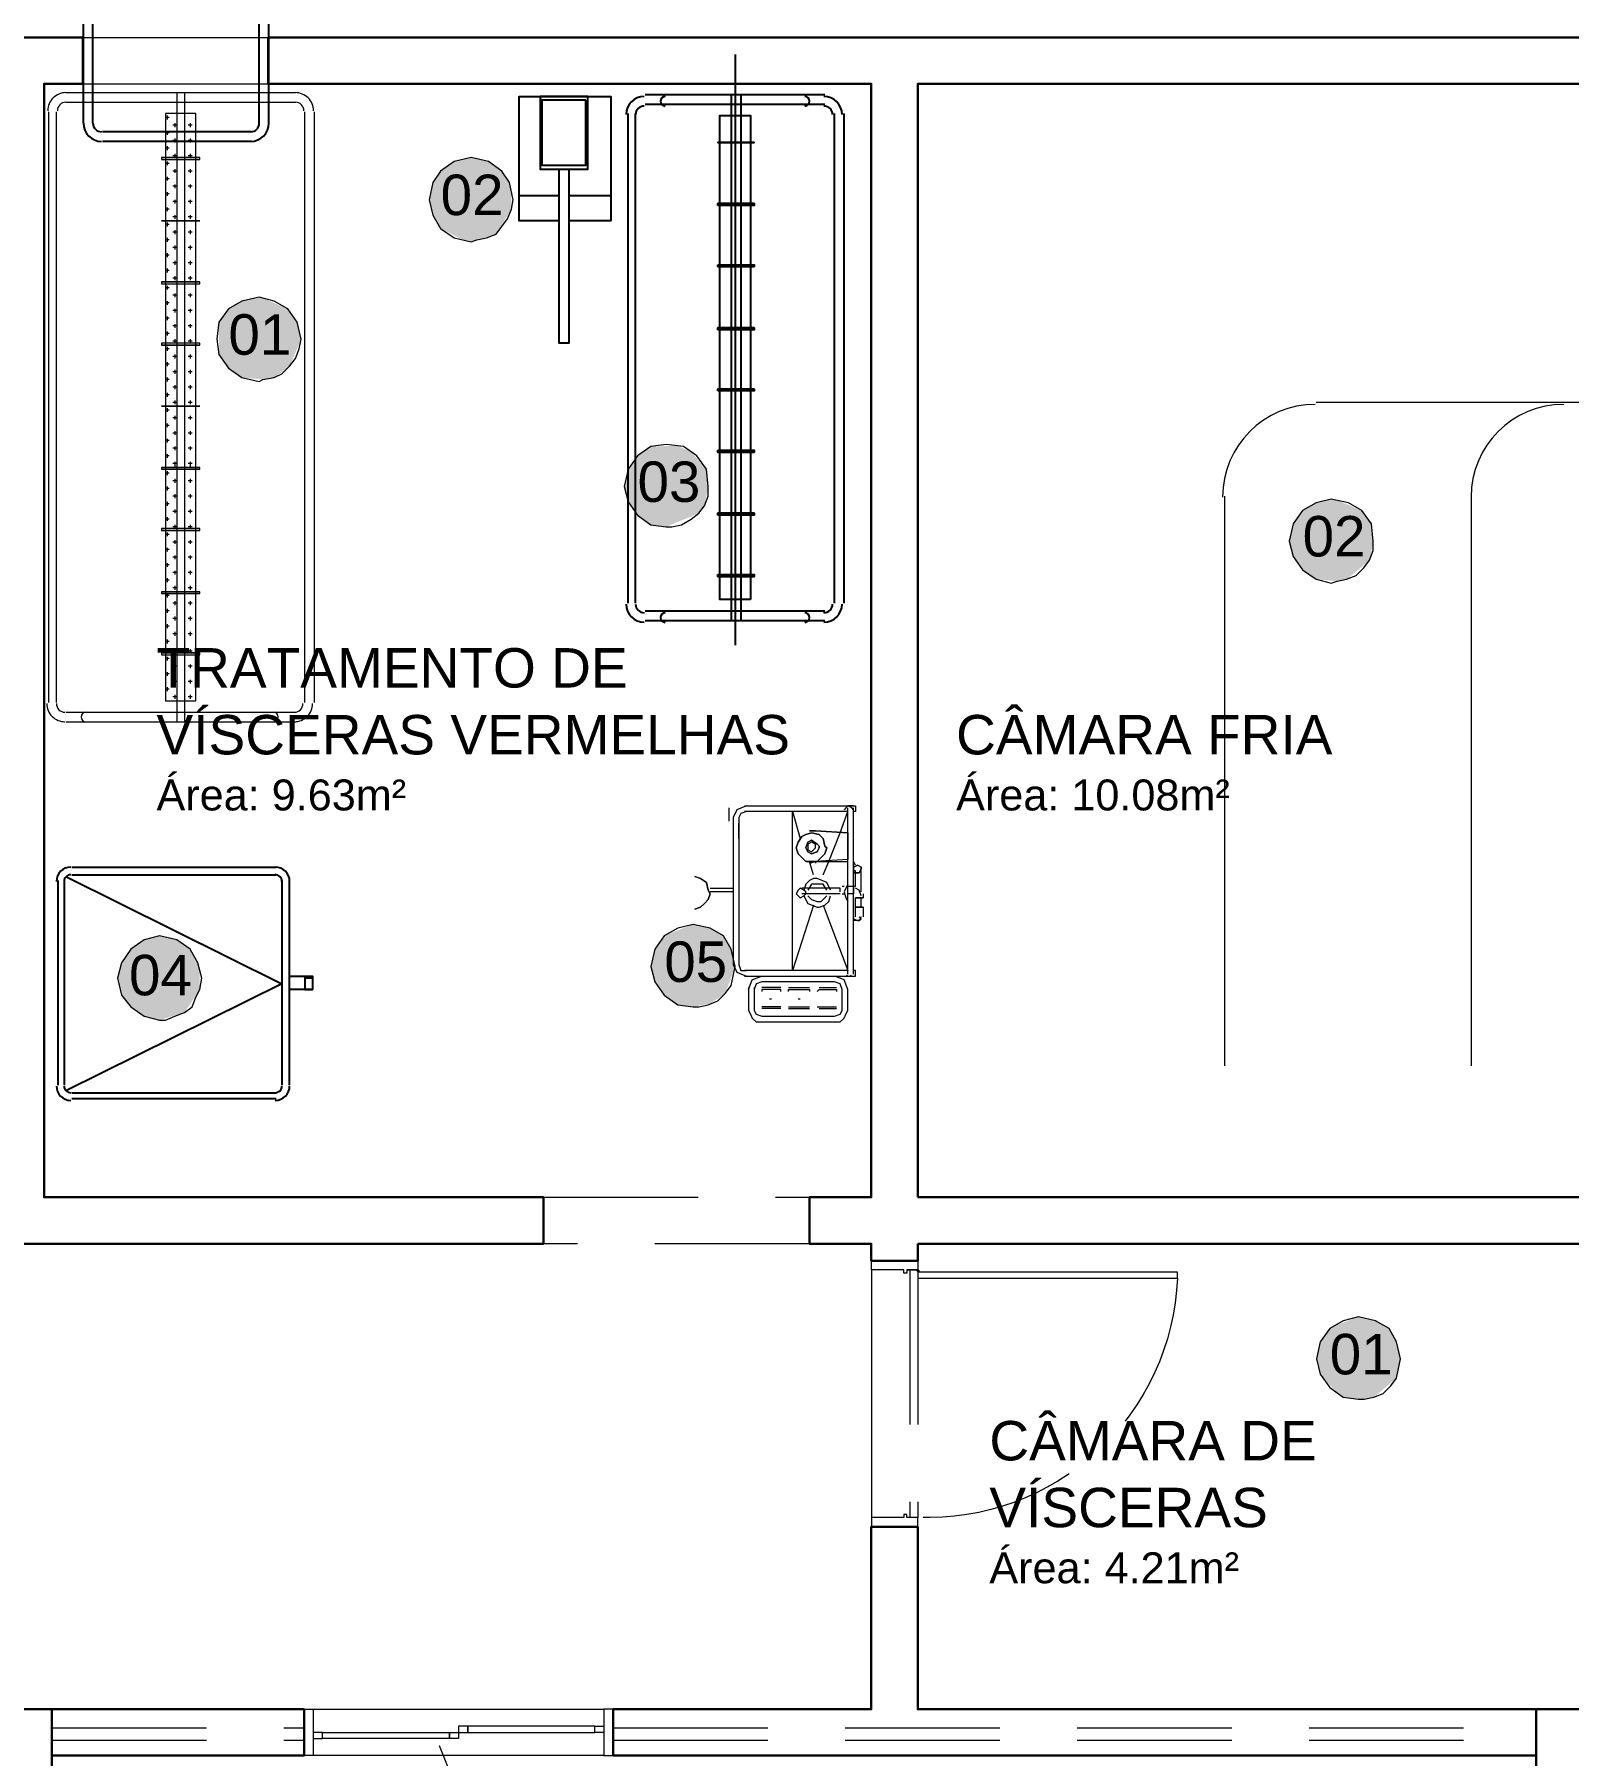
# Model space of a CAD drawing. Header units: metres. Extents: x 149 to 429, y -3 to 162.
# Drawn here: x 381.06 to 386.02, y 99.17 to 104.73 of the extents above; entities that cross this region are included whole.
import ezdxf

# ---------------------------------------------------------------- set-up
doc = ezdxf.new("R2010")
doc.units = ezdxf.units.M
doc.linetypes.add('IMPORT-Dashed _3_', pattern=[0.75, 0.5, -0.25])
doc.layers.add('1053_ARQ_BASE_MATADOURO_dwg', color=7, linetype='Continuous', lineweight=5, true_color=0x767676)
for name, color, linetype, lineweight in [('A-COTAS', 7, 'Continuous', 9), ('A-EQUIPAMENTOS', 7, 'Continuous', 5), ('A-ESQ-PORTAS', 7, 'Continuous', 20), ('A-ESTRUTURA', 7, 'Continuous', 30), ('A-PAREDE', 7, 'Continuous', 30), ('A-PISO', 7, 'Continuous', 5), ('A-PROJEÇÃO', 7, 'IMPORT-Dashed _3_', 15), ('A-TEXTO1', 7, 'Continuous', 5), ('A-VISTA01', 7, 'Continuous', 20), ('A-VISTA03', 7, 'Continuous', 9), ('A_PROJEÇÃO', 7, 'IMPORT-Dashed _3_', 5), ('PDF_EQUIPAMENTOS', 7, 'Continuous', 5), ('PDF_equipamentos inox', 7, 'Continuous', 5), ('PDF_EquipInox', 7, 'Continuous', 5), ('PDF_Text', 7, 'Continuous', 5)]:
    doc.layers.add(name, color=color, linetype=linetype, lineweight=lineweight)
doc.styles.add('Arial_1', font='arial.ttf', dxfattribs={"height": 0.1308})
doc.styles.add('Arial_11', font='arial.ttf', dxfattribs={"height": 0.1})
doc.styles.add('Arial_5', font='arial.ttf', dxfattribs={"height": 0.1275})

# ---------------------------------------------------------------- blocks, each defined once
blk = doc.blocks.new('1053_ARQ_BASE_MATADOURO_dwg_p1-4039618-TÉRREO 1_20 - Dependente 2')
at = {"layer": 'A-ESQ-PORTAS', "color": 253, "true_color": 0xaaaaaa, "flags": 128}
blk.add_lwpolyline([(171.0382, 297.3377), (171.8782, 297.3377), (171.8782, 297.3177), (171.0382, 297.3177)], close=True, dxfattribs=at)
for points in [[(171.8782, 297.3746), (171.8782, 297.3446), (171.9133, 297.3446), (171.8782, 297.3446)], [(171.9133, 297.3446), (171.9133, 297.3346), (171.9233, 297.3346), (171.9233, 297.3446), (172.0282, 297.3446), (172.0282, 297.3746)], [(171.8782, 296.5146), (171.8782, 296.5446), (171.9133, 296.5446), (171.9133, 296.5546), (171.9233, 296.5546), (171.9233, 296.5446), (172.0282, 296.5446), (172.0282, 296.5146)]]:
    blk.add_lwpolyline(points, dxfattribs=at)
at = {"layer": 'A-ESQ-PORTAS', "color": 253, "true_color": 0xaaaaaa}
for start, end in [(0, 180), (180, 0)]:
    blk.add_arc((171.8769, 297.3414), 0.003, start, end, dxfattribs=at)
at = {"layer": 'A-PISO', "color": 253, "true_color": 0xaaaaaa}
blk.add_line((172.0282, 297.3446), (172.0282, 296.5446), dxfattribs=at)
at = {"layer": 'A-PROJEÇÃO', "color": 253, "true_color": 0xaaaaaa}
for p, q in [((171.8782, 297.3446), (171.8782, 296.5446)), ((171.9032, 297.3446), (171.9032, 296.5446))]:
    blk.add_line(p, q, dxfattribs=at)
blk.add_arc((171.8447, 297.351), 0.807, 182.3587, 272.3818, dxfattribs=at)
blk = doc.blocks.new('1053_ARQ_BASE_MATADOURO_dwg_arq geral tgov-4039641-TÉRREO 1_20 - Dependente 2')
at = {"layer": 'A-EQUIPAMENTOS', "color": 253, "true_color": 0xaaaaaa, "flags": 128}
blk.add_lwpolyline([(44.6046, 21.3882), (44.6046, 21.5382)], close=True, dxfattribs=at)
at = {"layer": 'A-ESTRUTURA', "color": 253, "true_color": 0xaaaaaa, "flags": 128}
for points in [[(44.3046, 15.6332), (44.3046, 16.1332), (44.5046, 16.1332), (44.5046, 15.6332)], [(49.3046, 15.6332), (49.3046, 16.1332), (49.5046, 16.1332), (49.5046, 15.6332)]]:
    blk.add_lwpolyline(points, close=True, dxfattribs=at)
at = {"layer": 'A-PAREDE', "color": 253, "true_color": 0xaaaaaa, "flags": 128}
for points in [[(44.3296, 17.7882), (44.3296, 21.3882), (42.3796, 21.3882), (42.3796, 21.5382), (44.6046, 21.5382), (44.6046, 21.3882), (44.4796, 21.3882), (44.4796, 17.7882), (46.0946, 17.7882), (46.0946, 17.6382), (44.1296, 17.6382)], [(45.2046, 21.5382), (45.2046, 21.3882), (45.2046, 21.5382), (50.2546, 21.5382), (50.2546, 20.8882), (50.1046, 20.8882), (50.1046, 21.3882), (47.3046, 21.3882), (47.3046, 17.7882)], [(45.2046, 21.3882), (47.1546, 21.3882), (47.1546, 17.7882), (46.9546, 17.7882), (46.9546, 17.6382), (47.1546, 17.6382), (47.1546, 17.5832), (47.3046, 17.5832), (47.3046, 17.6382)], [(47.3046, 17.7882), (50.1046, 17.7882), (50.1046, 19.8882), (50.2546, 19.8882), (50.2546, 17.6382), (47.3046, 17.6382)], [(49.3046, 16.1332), (47.3046, 16.1332), (47.3046, 16.7232), (47.1546, 16.7232), (47.1546, 16.1331), (46.5671, 16.1331), (46.3201, 16.1331)], [(44.5046, 15.9832), (45.3201, 15.9832), (45.3201, 16.1332), (44.5046, 16.1332)], [(49.3046, 15.9832), (47.3046, 15.9832), (46.5671, 15.9832), (46.3201, 15.9832), (46.3201, 16.1332)]]:
    blk.add_lwpolyline(points, dxfattribs=at)
at = {"layer": 'A-VISTA01', "color": 253, "true_color": 0xaaaaaa}
for p, q in [((45.3501, 16.1332), (46.2901, 16.1332)), ((46.2901, 15.9832), (45.3501, 15.9832))]:
    blk.add_line(p, q, dxfattribs=at)
at = {"layer": 'A-VISTA03', "color": 253, "true_color": 0xaaaaaa}
for p, q in [((44.6046, 21.5382), (45.2046, 21.5382)), ((44.6046, 21.3882), (45.2046, 21.3882))]:
    blk.add_line(p, q, dxfattribs=at)
at = {"layer": 'A-VISTA03', "color": 253, "true_color": 0xaaaaaa, "flags": 128}
for points in [[(45.3201, 16.1332), (45.3501, 16.1332), (45.3501, 15.9832), (45.3201, 15.9832)], [(46.3201, 16.1332), (46.2901, 16.1332), (46.2901, 15.9832), (46.3201, 15.9832)], [(45.3501, 16.0582), (45.3501, 16.0382), (45.3801, 16.0382), (45.3801, 16.0582), (45.7901, 16.0582), (45.7901, 16.0382), (45.3801, 16.0382), (45.3801, 16.0582)], [(45.7901, 16.0582), (45.8201, 16.0582), (45.8201, 16.0382), (45.7901, 16.0382)], [(45.8501, 16.0782), (45.8201, 16.0782), (45.8201, 16.0582), (45.8501, 16.0582)], [(46.2901, 16.0782), (46.2901, 16.0582), (46.2601, 16.0582), (46.2601, 16.0782), (45.8501, 16.0782), (45.8501, 16.0582), (46.2601, 16.0582), (46.2601, 16.0782)]]:
    blk.add_lwpolyline(points, close=True, dxfattribs=at)
at = {"layer": 'A_PROJEÇÃO', "color": 253, "true_color": 0xaaaaaa}
for p, q in [((46.0946, 17.7882), (46.9546, 17.7882)), ((46.9546, 17.6382), (46.0946, 17.6382)), ((44.5046, 16.0732), (45.3201, 16.0732)), ((44.5046, 16.0332), (45.3201, 16.0332)), ((46.3201, 16.0732), (49.3046, 16.0732)), ((46.3201, 16.0332), (49.3046, 16.0332))]:
    blk.add_line(p, q, dxfattribs=at)
at = {"extrusion": (0, 0, -1), "zscale": -1}
blk.add_blockref('1053_ARQ_BASE_MATADOURO_dwg_p1-4039618-TÉRREO 1_20 - Dependente 2', (-219.1829, -279.7914), dxfattribs=at)
at = {"layer": 'A-TEXTO1', "attachment_point": 1, "line_spacing_factor": 0.941778}
for s, insert, char_height, width, style in [('TRATAMENTO DE', (44.8429, 19.5637), 0.1275, 1.816937, 'Arial_5'), ('VÍSCERAS VERMELHAS', (44.8429, 19.3476), 0.1275, 2.445997, 'Arial_5'), ('CÂMARA FRIA', (47.4288, 19.3476), 0.1275, 1.451676, 'Arial_5'), ('Área: 9.63m²', (44.8429, 19.139), 0.1, 0.964717, 'Arial_11'), ('Área: 10.08m²', (47.4288, 19.139), 0.1, 1.057761, 'Arial_11'), ('CÂMARA DE', (47.5363, 17.065), 0.1275, 1.262802, 'Arial_5'), ('VÍSCERAS', (47.5363, 16.849), 0.1275, 1.075489, 'Arial_5'), ('Área: 4.21m²', (47.5363, 16.6404), 0.1, 0.964717, 'Arial_11')]:
    blk.add_mtext(s, dxfattribs=dict(at, insert=insert, char_height=char_height, width=width, style=style))
blk = doc.blocks.new('1053_ARQ_BASE_MATADOURO_dwg_ARQ GALPAO TGOV-4039645-TÉRREO 1_20 - Dependente 2')
at = {"layer": 'PDF_Text', "true_color": 0xe2e2e2}
h = blk.add_hatch(color=254, dxfattribs=at)
h.paths.add_polyline_path([(2.7883, 8.5053), (2.8686, 8.5301), (2.9181, 8.6042), (2.9181, 8.6661), (2.9057, 8.7016), (2.8872, 8.7341), (2.8439, 8.765), (2.7883, 8.7774), (2.7388, 8.765), (2.6955, 8.7341), (2.6646, 8.6908), (2.6522, 8.6413), (2.6698, 8.5795), (2.6955, 8.5486), (2.7388, 8.5177)])
h.paths.add_polyline_path([(4.5132, 8.5486), (4.5688, 8.5589), (4.6183, 8.5919), (4.6492, 8.6784), (4.6368, 8.7341), (4.6121, 8.7774), (4.5626, 8.8035), (4.5132, 8.8144), (4.4266, 8.7809), (4.4204, 8.7774), (4.3895, 8.7341), (4.3771, 8.6784), (4.3895, 8.629), (4.4266, 8.5813), (4.4637, 8.5548)])
h.paths.add_polyline_path([(4.4266, 10.1004), (4.5317, 10.1437), (4.5502, 10.1684), (4.5626, 10.2302), (4.5564, 10.2859), (4.507, 10.3424), (4.4637, 10.3621), (4.3771, 10.36), (4.3339, 10.3291), (4.303, 10.2859), (4.2906, 10.2302), (4.303, 10.1808), (4.3339, 10.1375), (4.3771, 10.1066)])
h.paths.add_polyline_path([(3.1221, 10.5764), (3.1592, 10.5826), (3.2087, 10.6197), (3.2458, 10.7063), (3.2334, 10.7619), (3.2025, 10.8052), (3.1221, 10.8392), (3.1097, 10.8423), (3.0541, 10.8299), (3.0108, 10.8052), (2.9799, 10.7619), (2.9799, 10.6568), (3.0108, 10.6135), (3.0541, 10.5826)])
h.paths.add_polyline_path([(3.796, 11.0216), (3.8764, 11.0463), (3.9258, 11.1267), (3.9258, 11.1854), (3.9135, 11.2225), (3.8949, 11.2503), (3.8516, 11.2812), (3.796, 11.2936), (3.7404, 11.2812), (3.6971, 11.2503), (3.6723, 11.2132), (3.66, 11.1576), (3.6723, 11.1081), (3.6971, 11.0648), (3.7691, 11.0275)])
h = blk.add_hatch(color=254, dxfattribs=at)
h.paths.add_polyline_path([(6.6836, 7.2798), (6.7146, 7.286), (6.7887, 7.3478), (6.8011, 7.4097), (6.7887, 7.4653), (6.764, 7.5086), (6.7133, 7.535), (6.6651, 7.5457), (6.5858, 7.5163), (6.5724, 7.5086), (6.5414, 7.4653), (6.5291, 7.4097), (6.5414, 7.3602), (6.5959, 7.3001), (6.6156, 7.286), (6.6651, 7.2798)])
h.paths.add_polyline_path([(6.5959, 9.9241), (6.633, 9.9344), (6.701, 9.9921), (6.7133, 10.0539), (6.7071, 10.1096), (6.6762, 10.1528), (6.5959, 10.1858), (6.5773, 10.1899), (6.5279, 10.1776), (6.4846, 10.1528), (6.4537, 10.1096), (6.4413, 10.0539), (6.4537, 10.0045), (6.4846, 9.9612), (6.5279, 9.9303), (6.5858, 9.925)])
at = {"layer": 'A-COTAS', "color": 253, "true_color": 0xaaaaaa, "flags": 128}
blk.add_lwpolyline([(3.6925, 6.1599), (4.1031, 5.133), (6.6728, 5.133)], dxfattribs=at)
at = {"layer": 'PDF_EQUIPAMENTOS', "color": 253, "true_color": 0xaaaaaa}
for p, q in [((2.4853, 11.5038), (3.2272, 11.5038)), ((2.4853, 11.4729), (3.2272, 11.4729)), ((2.8439, 11.5038), (2.8439, 9.4698)), ((2.8686, 11.5038), (2.8686, 9.4698)), ((2.4297, 9.5316), (2.4297, 11.442)), ((2.4544, 9.5316), (2.4544, 11.442)), ((2.8192, 11.4234), (2.8068, 11.4234)), ((2.813, 11.4296), (2.813, 11.4172)), ((3.2581, 9.5316), (3.2581, 11.442)), ((3.289, 9.5316), (3.289, 11.442)), ((2.8192, 11.374), (2.8068, 11.374)), ((2.813, 11.3801), (2.813, 11.3678)), ((2.8439, 11.3987), (2.8315, 11.3987)), ((2.8377, 11.4049), (2.8377, 11.3925)), ((2.8377, 11.3554), (2.8377, 11.343)), ((2.8934, 11.3987), (2.881, 11.3987)), ((2.8872, 11.4049), (2.8872, 11.3925)), ((2.8872, 11.3554), (2.8872, 11.343)), ((2.8192, 11.3245), (2.8068, 11.3245)), ((2.813, 11.3307), (2.813, 11.3183)), ((2.8439, 11.3492), (2.8315, 11.3492)), ((2.8439, 11.2998), (2.8315, 11.2998)), ((2.8377, 11.306), (2.8377, 11.2936)), ((2.8934, 11.3492), (2.881, 11.3492)), ((2.8934, 11.2998), (2.881, 11.2998)), ((2.8872, 11.306), (2.8872, 11.2936)), ((2.8192, 11.275), (2.8068, 11.275)), ((2.813, 11.2812), (2.813, 11.2689)), ((2.8439, 11.2503), (2.8315, 11.2503)), ((2.8377, 11.2565), (2.8377, 11.2441)), ((2.8934, 11.2503), (2.881, 11.2503)), ((2.8872, 11.2565), (2.8872, 11.2441)), ((2.8192, 11.2256), (2.8068, 11.2256)), ((2.813, 11.2318), (2.813, 11.2194)), ((2.8439, 11.2009), (2.8315, 11.2009)), ((2.8377, 11.207), (2.8377, 11.1947)), ((2.8934, 11.2009), (2.881, 11.2009)), ((2.8872, 11.207), (2.8872, 11.1947)), ((2.8192, 11.1761), (2.8068, 11.1761)), ((2.813, 11.1823), (2.813, 11.1699)), ((2.813, 11.1328), (2.813, 11.1205)), ((2.8439, 11.1514), (2.8315, 11.1514)), ((2.8377, 11.1576), (2.8377, 11.1452)), ((2.8934, 11.1514), (2.881, 11.1514)), ((2.8872, 11.1576), (2.8872, 11.1452)), ((2.8192, 11.1267), (2.8068, 11.1267)), ((2.8192, 11.0772), (2.8068, 11.0772)), ((2.813, 11.0834), (2.813, 11.071)), ((2.8439, 11.1019), (2.8315, 11.1019)), ((2.8377, 11.1081), (2.8377, 11.0958)), ((2.8934, 11.1019), (2.881, 11.1019)), ((2.8872, 11.1081), (2.8872, 11.0958)), ((2.8192, 11.0277), (2.8068, 11.0277)), ((2.813, 11.0339), (2.813, 11.0216)), ((2.8439, 11.0525), (2.8315, 11.0525)), ((2.8377, 11.0587), (2.8377, 11.0463)), ((2.8934, 11.0525), (2.881, 11.0525)), ((2.8872, 11.0587), (2.8872, 11.0463)), ((2.8192, 10.9783), (2.8068, 10.9783)), ((2.813, 10.9845), (2.813, 10.9721)), ((2.8439, 11.003), (2.8315, 11.003)), ((2.8377, 11.0092), (2.8377, 10.9968)), ((2.8934, 11.003), (2.881, 11.003)), ((2.8872, 11.0092), (2.8872, 10.9968)), ((2.8192, 10.9288), (2.8068, 10.9288)), ((2.813, 10.935), (2.813, 10.9226)), ((2.8439, 10.9536), (2.8315, 10.9536)), ((2.8377, 10.9597), (2.8377, 10.9474)), ((2.8377, 10.9103), (2.8377, 10.8979)), ((2.8934, 10.9536), (2.881, 10.9536)), ((2.8872, 10.9597), (2.8872, 10.9474)), ((2.8872, 10.9103), (2.8872, 10.8979)), ((2.8192, 10.8732), (2.8068, 10.8732)), ((2.813, 10.8794), (2.813, 10.867)), ((2.8439, 10.9041), (2.8315, 10.9041)), ((2.8377, 10.8546), (2.8377, 10.8423)), ((2.8934, 10.9041), (2.881, 10.9041)), ((2.8872, 10.8546), (2.8872, 10.8423)), ((2.8192, 10.8237), (2.8068, 10.8237)), ((2.813, 10.8299), (2.813, 10.8175)), ((2.8439, 10.8485), (2.8315, 10.8485)), ((2.8439, 10.799), (2.8315, 10.799)), ((2.8377, 10.8052), (2.8377, 10.7928)), ((2.8934, 10.8485), (2.881, 10.8485)), ((2.8934, 10.799), (2.881, 10.799)), ((2.8872, 10.8052), (2.8872, 10.7928)), ((2.8192, 10.7743), (2.8068, 10.7743)), ((2.813, 10.7805), (2.813, 10.7681)), ((2.8439, 10.7495), (2.8315, 10.7495)), ((2.8377, 10.7557), (2.8377, 10.7434)), ((2.8934, 10.7495), (2.881, 10.7495)), ((2.8872, 10.7557), (2.8872, 10.7434)), ((2.8192, 10.7248), (2.8068, 10.7248)), ((2.813, 10.731), (2.813, 10.7186)), ((2.8439, 10.7001), (2.8315, 10.7001)), ((2.8377, 10.7063), (2.8377, 10.6939)), ((2.8934, 10.7001), (2.881, 10.7001)), ((2.8872, 10.7063), (2.8872, 10.6939)), ((2.8192, 10.6754), (2.8068, 10.6754)), ((2.813, 10.6815), (2.813, 10.6692)), ((2.813, 10.6321), (2.813, 10.6197)), ((2.8439, 10.6506), (2.8315, 10.6506)), ((2.8377, 10.6568), (2.8377, 10.6444)), ((2.8934, 10.6506), (2.881, 10.6506)), ((2.8872, 10.6568), (2.8872, 10.6444)), ((2.8192, 10.6259), (2.8068, 10.6259)), ((2.8192, 10.5764), (2.8068, 10.5764)), ((2.813, 10.5826), (2.813, 10.5702)), ((2.8439, 10.6012), (2.8315, 10.6012)), ((2.8377, 10.6073), (2.8377, 10.595)), ((2.8934, 10.6012), (2.881, 10.6012)), ((2.8872, 10.6073), (2.8872, 10.595)), ((2.8192, 10.527), (2.8068, 10.527)), ((2.813, 10.5332), (2.813, 10.5208)), ((2.8439, 10.5517), (2.8315, 10.5517)), ((2.8377, 10.5579), (2.8377, 10.5455)), ((2.8934, 10.5517), (2.881, 10.5517)), ((2.8872, 10.5579), (2.8872, 10.5455)), ((2.8192, 10.4775), (2.8068, 10.4775)), ((2.813, 10.4837), (2.813, 10.4713)), ((2.8439, 10.5022), (2.8315, 10.5022)), ((2.8377, 10.5084), (2.8377, 10.4961)), ((2.8934, 10.5022), (2.881, 10.5022)), ((2.8872, 10.5084), (2.8872, 10.4961)), ((8.1979, 10.5022), (6.5286, 10.5022)), ((2.8192, 10.4281), (2.8068, 10.4281)), ((2.813, 10.4342), (2.813, 10.4219)), ((2.8439, 10.4528), (2.8315, 10.4528)), ((2.8377, 10.459), (2.8377, 10.4466)), ((2.8377, 10.4095), (2.8377, 10.3971)), ((2.8934, 10.4528), (2.881, 10.4528)), ((2.8872, 10.459), (2.8872, 10.4466)), ((2.8872, 10.4095), (2.8872, 10.3971)), ((2.8192, 10.3786), (2.8068, 10.3786)), ((2.813, 10.3848), (2.813, 10.3724)), ((2.8439, 10.4033), (2.8315, 10.4033)), ((2.8439, 10.3539), (2.8315, 10.3539)), ((2.8377, 10.36), (2.8377, 10.3477)), ((2.8934, 10.4033), (2.881, 10.4033)), ((2.8934, 10.3539), (2.881, 10.3539)), ((2.8872, 10.36), (2.8872, 10.3477)), ((2.8192, 10.3291), (2.8068, 10.3291)), ((2.813, 10.3353), (2.813, 10.323)), ((2.8439, 10.3044), (2.8315, 10.3044)), ((2.8377, 10.3106), (2.8377, 10.292)), ((2.8934, 10.3044), (2.881, 10.3044)), ((2.8872, 10.3106), (2.8872, 10.292)), ((2.8192, 10.2735), (2.8068, 10.2735)), ((2.813, 10.2797), (2.813, 10.2673)), ((2.8439, 10.2488), (2.8315, 10.2488)), ((2.8377, 10.2549), (2.8377, 10.2426)), ((2.8934, 10.2488), (2.881, 10.2488)), ((2.8872, 10.2549), (2.8872, 10.2426)), ((2.8192, 10.224), (2.8068, 10.224)), ((2.813, 10.2302), (2.813, 10.2179)), ((2.8439, 10.1993), (2.8315, 10.1993)), ((2.8377, 10.2055), (2.8377, 10.1931)), ((2.8934, 10.1993), (2.881, 10.1993)), ((2.8872, 10.2055), (2.8872, 10.1931)), ((6.2319, 10.1993), (6.2319, 8.357)), ((7.0294, 10.1993), (7.0294, 8.357)), ((2.8192, 10.1746), (2.8068, 10.1746)), ((2.813, 10.1808), (2.813, 10.1684)), ((2.813, 10.1313), (2.813, 10.1189)), ((2.8439, 10.1498), (2.8315, 10.1498)), ((2.8377, 10.156), (2.8377, 10.1437)), ((2.8934, 10.1498), (2.881, 10.1498)), ((2.8872, 10.156), (2.8872, 10.1437)), ((2.8192, 10.1251), (2.8068, 10.1251)), ((2.8192, 10.0757), (2.8068, 10.0757)), ((2.813, 10.0818), (2.813, 10.0695)), ((2.8439, 10.1004), (2.8315, 10.1004)), ((2.8377, 10.1066), (2.8377, 10.0942)), ((2.8934, 10.1004), (2.881, 10.1004)), ((2.8872, 10.1066), (2.8872, 10.0942)), ((2.8192, 10.0262), (2.8068, 10.0262)), ((2.813, 10.0324), (2.813, 10.02)), ((2.8439, 10.0509), (2.8315, 10.0509)), ((2.8377, 10.0571), (2.8377, 10.0447)), ((2.8934, 10.0509), (2.881, 10.0509)), ((2.8872, 10.0571), (2.8872, 10.0447)), ((2.8192, 9.9767), (2.8068, 9.9767)), ((2.813, 9.9829), (2.813, 9.9706)), ((2.8439, 10.0015), (2.8315, 10.0015)), ((2.8377, 10.0077), (2.8377, 9.9953)), ((2.8934, 10.0015), (2.881, 10.0015)), ((2.8872, 10.0077), (2.8872, 9.9953)), ((2.8192, 9.9273), (2.8068, 9.9273)), ((2.813, 9.9335), (2.813, 9.9211)), ((2.8439, 9.952), (2.8315, 9.952)), ((2.8377, 9.9582), (2.8377, 9.9458)), ((2.8377, 9.9087), (2.8377, 9.8964)), ((2.8934, 9.952), (2.881, 9.952)), ((2.8872, 9.9582), (2.8872, 9.9458)), ((2.8872, 9.9087), (2.8872, 9.8964)), ((2.8192, 9.8778), (2.8068, 9.8778)), ((2.813, 9.884), (2.813, 9.8716)), ((2.8439, 9.9026), (2.8315, 9.9026)), ((2.8439, 9.8531), (2.8315, 9.8531)), ((2.8377, 9.8593), (2.8377, 9.8469)), ((2.8934, 9.9026), (2.881, 9.9026)), ((2.8934, 9.8531), (2.881, 9.8531)), ((2.8872, 9.8593), (2.8872, 9.8469)), ((2.8192, 9.8284), (2.8068, 9.8284)), ((2.813, 9.8345), (2.813, 9.8222)), ((2.8439, 9.8036), (2.8315, 9.8036)), ((2.8377, 9.8098), (2.8377, 9.7974)), ((2.8934, 9.8036), (2.881, 9.8036)), ((2.8872, 9.8098), (2.8872, 9.7974)), ((2.8192, 9.7789), (2.8068, 9.7789)), ((2.813, 9.7851), (2.813, 9.7727)), ((2.8439, 9.7542), (2.8315, 9.7542)), ((2.8377, 9.7604), (2.8377, 9.748)), ((2.8934, 9.7542), (2.881, 9.7542)), ((2.8872, 9.7604), (2.8872, 9.748)), ((2.8192, 9.7294), (2.8068, 9.7294)), ((2.813, 9.7356), (2.813, 9.7233)), ((2.8439, 9.6985), (2.8315, 9.6985)), ((2.8377, 9.7047), (2.8377, 9.6923)), ((2.8934, 9.6985), (2.881, 9.6985)), ((2.8872, 9.7047), (2.8872, 9.6923)), ((2.8192, 9.6738), (2.8068, 9.6738)), ((2.813, 9.68), (2.813, 9.6676)), ((2.813, 9.6305), (2.813, 9.6182)), ((2.8439, 9.6491), (2.8315, 9.6491)), ((2.8377, 9.6553), (2.8377, 9.6429)), ((2.8934, 9.6491), (2.881, 9.6491)), ((2.8872, 9.6553), (2.8872, 9.6429)), ((2.8192, 9.6243), (2.8068, 9.6243)), ((2.8192, 9.5749), (2.8068, 9.5749)), ((2.813, 9.5811), (2.813, 9.5687)), ((2.8439, 9.5996), (2.8315, 9.5996)), ((2.8377, 9.6058), (2.8377, 9.5934)), ((2.8934, 9.5996), (2.881, 9.5996)), ((2.8872, 9.6058), (2.8872, 9.5934)), ((2.8439, 9.5502), (2.8315, 9.5502)), ((2.8377, 9.5563), (2.8377, 9.544)), ((2.8934, 9.5502), (2.881, 9.5502)), ((2.8872, 9.5563), (2.8872, 9.544)), ((2.4853, 9.5007), (3.2272, 9.5007)), ((2.4853, 9.4698), (3.2272, 9.4698))]:
    blk.add_line(p, q, dxfattribs=at)
at = {"layer": 'PDF_EQUIPAMENTOS', "color": 253, "lineweight": 25, "true_color": 0xaaaaaa}
for p, q in [((4.0804, 11.1699), (3.9506, 11.1699)), ((4.2473, 11.1699), (4.1113, 11.1699))]:
    blk.add_line(p, q, dxfattribs=at)
at = {"layer": 'PDF_EQUIPAMENTOS', "color": 253, "lineweight": 25, "true_color": 0xaaaaaa, "flags": 128}
for points in [[(4.0804, 11.0896), (3.9506, 11.0896), (3.9506, 11.4914), (4.2473, 11.4914), (4.2473, 11.0896), (4.1113, 11.0896)], [(4.1113, 11.2565), (4.1113, 10.6939), (4.0804, 10.6939), (4.0804, 11.2565)]]:
    blk.add_lwpolyline(points, dxfattribs=at)
for points in [[(4.1731, 11.4914), (4.0186, 11.4914), (4.0186, 11.2565), (4.1731, 11.2565)], [(4.1669, 11.4791), (4.0247, 11.4791), (4.0247, 11.2689), (4.1669, 11.2689)]]:
    blk.add_lwpolyline(points, close=True, dxfattribs=at)
at = {"layer": 'PDF_EQUIPAMENTOS', "color": 253, "true_color": 0xaaaaaa, "flags": 128}
for points in [[(2.8068, 9.5378), (2.9057, 9.5378), (2.9057, 11.4358), (2.8068, 11.4358)], [(2.9181, 11.0896), (2.7944, 11.0896), (2.9181, 11.0896), (2.7944, 11.0896)], [(2.7944, 10.8856), (2.9181, 10.8856), (2.9181, 10.8917), (2.7944, 10.8917), (2.9181, 10.8917), (2.7944, 10.8917)], [(2.7944, 10.6877), (2.9181, 10.6877), (2.7944, 10.6877), (2.9181, 10.6877), (2.9181, 10.6939), (2.7944, 10.6939)], [(2.9181, 10.4899), (2.7944, 10.4899), (2.9181, 10.4899), (2.7944, 10.4899)], [(2.7944, 10.2859), (2.9181, 10.2859), (2.9181, 10.292), (2.7944, 10.292), (2.9181, 10.292), (2.7944, 10.292)], [(2.7944, 10.088), (2.9181, 10.088), (2.7944, 10.088), (2.9181, 10.088), (2.9181, 10.0942), (2.7944, 10.0942)], [(2.7944, 9.884), (2.9181, 9.884), (2.9181, 9.8902), (2.7944, 9.8902), (2.9181, 9.8902), (2.7944, 9.8902)], [(2.7944, 9.6862), (2.9181, 9.6862), (2.9181, 9.6923), (2.7944, 9.6923), (2.9181, 9.6923), (2.7944, 9.6923)]]:
    blk.add_lwpolyline(points, close=True, dxfattribs=at)
blk.add_lwpolyline([(2.9181, 11.2874), (2.7944, 11.2874), (2.9181, 11.2874), (2.9181, 11.2936), (2.7944, 11.2936), (2.7944, 11.2874)], dxfattribs=at)
at = {"layer": 'PDF_EQUIPAMENTOS', "color": 253, "true_color": 0xaaaaaa}
for centre, radius, start, end in [((2.4853, 11.4451), 0.0587, 89.999, 180.001), ((2.4853, 11.4451), 0.0278, 89.9989, 180.0011), ((3.2272, 11.4451), 0.0587, 359.999, 90.001), ((3.2272, 11.4451), 0.0278, 359.9989, 90.0011), ((6.5255, 10.1962), 0.2998, 90, 180), ((7.3292, 10.1962), 0.2998, 90, 180), ((2.4822, 9.5285), 0.0587, 179.999, 270.001), ((2.4822, 9.5285), 0.0278, 179.9989, 270.0011), ((3.2241, 9.5285), 0.0278, 269.9989, 0.0011), ((3.2241, 9.5285), 0.0587, 269.999, 0.001), ((2.5502, 9.4852), 0.0155, 90.0027, 269.9973), ((3.1561, 9.4852), 0.0155, 270.0027, 89.9973)]:
    blk.add_arc(centre, radius, start, end, dxfattribs=at)
at = {"layer": 'PDF_equipamentos inox', "color": 253, "lineweight": 25, "true_color": 0xaaaaaa}
for p, q in [((2.5418, 11.4049), (2.5418, 14.2797)), ((2.5727, 11.4049), (2.5727, 14.2797)), ((3.1106, 11.4049), (3.1106, 14.2797)), ((3.1415, 11.4049), (3.1415, 14.2797)), ((4.6492, 11.6274), (4.6492, 9.7171)), ((4.3586, 11.4976), (4.9397, 11.4976)), ((4.3586, 11.4667), (4.9397, 11.4667)), ((4.6368, 11.4976), (4.6368, 9.7974)), ((4.6677, 11.4976), (4.6677, 9.7974)), ((4.303, 9.8531), (4.303, 11.4358)), ((4.3277, 9.8531), (4.3277, 11.4358)), ((4.9706, 9.8531), (4.9706, 11.4358)), ((5.0016, 9.8531), (5.0016, 11.4358)), ((3.0858, 11.3771), (2.6036, 11.3771)), ((3.0858, 11.3461), (2.6036, 11.3461)), ((4.3586, 9.8284), (4.9397, 9.8284)), ((4.3586, 9.7974), (4.9397, 9.7974)), ((2.5039, 8.9999), (3.1654, 8.9999)), ((2.5039, 8.9752), (3.1654, 8.9752)), ((2.4606, 8.2951), (2.4606, 8.9566)), ((2.4791, 8.9566), (2.4791, 8.2951)), ((3.1839, 8.9566), (3.1839, 8.2951)), ((3.2087, 8.2951), (3.2087, 8.9566)), ((3.2829, 8.6413), (3.2581, 8.6413)), ((2.5039, 8.2704), (3.1654, 8.2704)), ((2.5039, 8.2518), (3.1654, 8.2518))]:
    blk.add_line(p, q, dxfattribs=at)
at = {"layer": 'PDF_equipamentos inox', "color": 253, "lineweight": 25, "true_color": 0xaaaaaa, "flags": 128}
for points in [[(4.6986, 9.8655), (4.5997, 9.8655), (4.5997, 11.4296), (4.6986, 11.4296)], [(4.5935, 11.139), (4.5935, 11.1452), (4.711, 11.1452), (4.5935, 11.1452), (4.711, 11.1452), (4.711, 11.139)], [(4.5935, 10.9474), (4.711, 10.9474), (4.711, 10.9412), (4.5935, 10.9412), (4.711, 10.9412), (4.5935, 10.9412)], [(4.5935, 10.7372), (4.5935, 10.7434), (4.711, 10.7434), (4.5935, 10.7434), (4.711, 10.7434), (4.711, 10.7372)], [(4.5935, 10.5393), (4.5935, 10.5455), (4.711, 10.5455), (4.5935, 10.5455), (4.711, 10.5455), (4.711, 10.5393)], [(4.5935, 10.3477), (4.711, 10.3477), (4.711, 10.3415), (4.5935, 10.3415), (4.711, 10.3415), (4.5935, 10.3415)], [(4.5935, 10.1375), (4.5935, 10.1437), (4.711, 10.1437), (4.5935, 10.1437), (4.711, 10.1437), (4.711, 10.1375)], [(4.5935, 9.9458), (4.711, 9.9458), (4.711, 9.9396), (4.5935, 9.9396), (4.711, 9.9396), (4.5935, 9.9396)]]:
    blk.add_lwpolyline(points, close=True, dxfattribs=at)
for points in [[(4.711, 11.343), (4.5935, 11.343), (4.711, 11.343), (4.5935, 11.343)], [(2.4853, 8.969), (3.1839, 8.6228), (2.4853, 8.2766)], [(3.2087, 8.6475), (3.2829, 8.6475), (3.2829, 8.6042), (3.2087, 8.6042)], [(3.2581, 8.6475), (3.2581, 8.6042), (3.2829, 8.6042)]]:
    blk.add_lwpolyline(points, dxfattribs=at)
at = {"layer": 'PDF_equipamentos inox', "color": 253, "lineweight": 25, "true_color": 0xaaaaaa}
for centre, radius, start, end in [((4.3555, 11.4327), 0.0587, 90, 180), ((4.4235, 11.476), 0.0155, 90.0001, 269.9999), ((4.8748, 11.476), 0.0155, 270.0001, 89.9999), ((4.9366, 11.4327), 0.0587, 360, 90), ((4.3555, 11.4327), 0.0278, 90, 180), ((4.9366, 11.4327), 0.0278, 0, 90), ((2.6005, 11.4049), 0.0587, 180, 270), ((2.6005, 11.4049), 0.0278, 180, 270), ((3.0827, 11.4049), 0.0278, 270, 360), ((3.0827, 11.4049), 0.0587, 270, 0), ((4.3555, 9.85), 0.0587, 180, 270), ((4.3555, 9.85), 0.0278, 180, 270), ((4.9366, 9.85), 0.0587, 270, 0), ((4.9366, 9.85), 0.0278, 270, 360), ((4.4235, 9.8067), 0.0155, 90.0001, 269.9999), ((4.8748, 9.8067), 0.0155, 270.0001, 89.9999), ((2.5008, 8.9536), 0.0464, 90, 180), ((2.5008, 8.9536), 0.0216, 89.9999, 180.0001), ((3.1623, 8.9536), 0.0464, 360, 90), ((3.1623, 8.9536), 0.0216, 359.9999, 90.0001), ((2.5008, 8.292), 0.0464, 180, 270), ((2.5008, 8.292), 0.0216, 179.9999, 270.0001), ((3.1623, 8.292), 0.0216, 269.9999, 0.0001), ((3.1623, 8.292), 0.0464, 270, 0)]:
    blk.add_arc(centre, radius, start, end, dxfattribs=at)
at = {"layer": 'PDF_EquipInox', "color": 253, "true_color": 0xaaaaaa}
for p, q in [((4.6306, 9.1483), (4.6306, 9.1916)), ((5.0325, 9.1978), (5.0139, 9.1978)), ((5.0139, 8.6537), (5.0139, 9.1916)), ((5.0325, 8.6537), (5.0325, 9.1916)), ((4.6615, 9.0927), (4.6615, 9.1421)), ((4.9088, 9.0185), (5.0139, 9.0185)), ((5.0387, 9.0061), (5.0325, 9.0185)), ((5.0572, 8.9195), (5.0572, 8.9876)), ((4.9892, 8.9134), (4.8655, 8.9134)), ((4.9954, 8.9381), (5.0016, 8.9381)), ((4.9954, 8.9134), (5.0016, 8.9134)), ((5.0139, 8.8948), (5.0139, 8.9566)), ((5.0634, 8.9134), (5.0634, 8.901)), ((5.0572, 8.8701), (5.0572, 8.901)), ((4.6615, 8.7464), (4.6615, 8.697)), ((4.7975, 8.6104), (4.7357, 8.6104)), ((4.7666, 8.5733), (4.7604, 8.5733)), ((4.8223, 8.6104), (4.8903, 8.6104)), ((4.8594, 8.5733), (4.8532, 8.5733)), ((4.9212, 8.6104), (4.9768, 8.6104)), ((4.7975, 8.5486), (4.7357, 8.5486)), ((4.7975, 8.5424), (4.7357, 8.5424)), ((4.8223, 8.5486), (4.8903, 8.5486)), ((4.8223, 8.5424), (4.8903, 8.5424)), ((4.9212, 8.5424), (4.9768, 8.5424))]:
    blk.add_line(p, q, dxfattribs=at)
at = {"layer": 'PDF_EquipInox', "color": 253, "true_color": 0xaaaaaa, "flags": 128}
for points in [[(4.6863, 9.1978), (4.6553, 9.1854), (4.643, 9.1607), (4.643, 8.6846), (4.6553, 8.6599), (4.6863, 8.6475)], [(4.6801, 9.1978), (5.0387, 9.1978), (5.0387, 9.1792), (5.0325, 9.1792)], [(5.0325, 9.1854), (5.0263, 9.1916), (5.0139, 9.1978), (5.0077, 9.1916), (5.0016, 9.1854)], [(4.6863, 9.1792), (4.6677, 9.173), (4.6615, 9.1607), (4.6615, 8.6846), (4.6677, 8.6661), (4.6863, 8.6661)], [(4.9336, 8.9752), (4.9521, 9.0185), (4.9892, 9.1112), (5.0139, 9.1792), (4.6801, 9.1792)], [(4.9026, 8.8763), (4.8346, 8.6661), (4.8346, 9.1792), (4.8594, 9.0927)], [(5.0139, 9.1112), (4.9088, 9.1174), (5.0139, 9.1112), (5.0139, 9.0246), (5.0139, 9.1112), (5.0139, 9.105)], [(4.9026, 8.9752), (4.8903, 9.0185), (4.8903, 9.0123), (4.9088, 9.0185), (4.8903, 9.0185)], [(5.0139, 9.0246), (4.9088, 9.0185), (4.9088, 9.0123)], [(4.9583, 8.9257), (4.9459, 8.9505), (4.915, 8.9628), (4.9026, 8.9628), (4.8903, 8.9566), (4.8779, 8.9443), (4.8717, 8.9257)], [(5.0139, 8.9381), (5.0325, 8.9381), (5.0387, 8.9381), (5.0387, 8.9876), (5.0325, 8.9876)], [(4.5688, 8.9319), (4.643, 8.9319), (4.643, 8.9195), (4.5688, 8.9195)], [(4.9892, 8.9195), (4.9892, 8.9319), (4.8655, 8.9319)], [(4.8717, 8.9072), (4.8841, 8.8825), (4.915, 8.8701), (4.9212, 8.8701), (4.9397, 8.8763), (4.9521, 8.8886), (4.9583, 8.9072)], [(4.9459, 8.9257), (4.9336, 8.9443), (4.915, 8.9443), (4.9088, 8.9443), (4.8965, 8.9443), (4.8841, 8.9257)], [(4.8841, 8.9072), (4.8965, 8.8948), (4.915, 8.8886), (4.9212, 8.8886), (4.9274, 8.8886), (4.9459, 8.9072)], [(5.0139, 8.9443), (5.0077, 8.9319), (5.0016, 8.9195), (5.0077, 8.901), (5.0139, 8.8886)], [(5.0325, 8.9134), (5.0325, 8.9381), (5.0325, 8.9134), (5.0139, 8.9134)], [(5.0572, 8.9072), (5.051, 8.9257), (5.0387, 8.9319)], [(4.9336, 8.8763), (5.0139, 8.6661), (4.6801, 8.6661)], [(5.0387, 8.8392), (5.0387, 8.8639), (5.0387, 8.8701), (5.0634, 8.8701), (5.0387, 8.8701), (5.0387, 8.901), (5.0634, 8.901), (5.0387, 8.901)], [(5.0634, 8.8701), (5.0634, 8.8515), (5.0634, 8.8392)], [(5.0572, 8.8392), (5.051, 8.8268), (5.0448, 8.8268), (5.0325, 8.8268), (5.0325, 8.8392), (5.0325, 8.833), (5.0448, 8.8268), (5.051, 8.8268), (5.0572, 8.833), (5.051, 8.8392)], [(4.6801, 8.6475), (5.0387, 8.6475), (5.0387, 8.6661), (5.0325, 8.6661)], [(4.6924, 8.6104), (4.6924, 8.5362), (4.6986, 8.5239), (4.7048, 8.5115), (4.7172, 8.4991), (4.7357, 8.4991), (4.9706, 8.4991), (4.9892, 8.4991), (5.0016, 8.5115), (5.0077, 8.5239), (5.0139, 8.5362), (5.0139, 8.6042), (5.0016, 8.6352), (4.9892, 8.6413), (4.9706, 8.6475)], [(4.6924, 8.6042), (4.7048, 8.6352), (4.7172, 8.6413), (4.7357, 8.6475), (4.9768, 8.6475)], [(4.711, 8.6104), (4.711, 8.5362), (4.7172, 8.5239), (4.7357, 8.5177), (4.9706, 8.5177), (4.9892, 8.5239), (4.9954, 8.5362), (4.9954, 8.6042), (4.9892, 8.6228), (4.9706, 8.629), (4.7357, 8.629), (4.7172, 8.6228), (4.711, 8.6042)], [(4.7975, 8.5981), (4.7975, 8.6042), (4.7357, 8.6042), (4.7357, 8.5981)], [(4.8223, 8.5981), (4.8223, 8.6042), (4.8903, 8.6042), (4.8903, 8.5981)], [(4.915, 8.5981), (4.9212, 8.6042), (4.9768, 8.6042), (4.9768, 8.5981)], [(4.915, 8.5486), (4.9212, 8.5486), (4.9768, 8.5486)]]:
    blk.add_lwpolyline(points, dxfattribs=at)
for points in [[(4.8965, 9.1112), (4.9212, 9.105), (4.9336, 9.0927), (4.9397, 9.0679), (4.9459, 9.0617), (4.9397, 9.0432), (4.9274, 9.0308), (4.915, 9.0185), (4.8965, 9.0185), (4.8779, 9.0185), (4.8655, 9.0308), (4.8532, 9.0432), (4.847, 9.0617), (4.8532, 9.0803), (4.8655, 9.0988), (4.8779, 9.105), (4.8965, 9.1112), (4.8779, 9.105), (4.8655, 9.0988), (4.8532, 9.0803), (4.847, 9.0617), (4.8532, 9.0432), (4.8655, 9.0308), (4.8779, 9.0185), (4.8965, 9.0185), (4.915, 9.0185), (4.9274, 9.0308), (4.9397, 9.0432), (4.9459, 9.0617), (4.9397, 9.0679), (4.9336, 9.0927), (4.9212, 9.105)], [(4.8965, 9.0865), (4.915, 9.0741), (4.9212, 9.0679), (4.9212, 9.0617), (4.915, 9.0494), (4.8965, 9.0432), (4.8841, 9.0494), (4.8779, 9.0617), (4.8841, 9.0803), (4.8965, 9.0865), (4.8841, 9.0803), (4.8779, 9.0617), (4.8841, 9.0494), (4.8965, 9.0432), (4.915, 9.0494), (4.9212, 9.0617), (4.9212, 9.0679), (4.915, 9.0741)], [(4.8965, 9.0803), (4.8841, 9.0741), (4.8841, 9.0617), (4.8841, 9.0556), (4.8965, 9.0494), (4.9026, 9.0556), (4.9088, 9.0617), (4.9088, 9.0679), (4.9088, 9.0741)], [(4.8903, 9.1174), (4.9088, 9.1174)], [(4.5193, 8.969), (4.5379, 8.9628), (4.5564, 8.9505), (4.5626, 8.9257), (4.5688, 8.9134), (4.5626, 8.8948), (4.5502, 8.8825), (4.5379, 8.8701), (4.5193, 8.8639), (4.5379, 8.8701), (4.5502, 8.8825), (4.5626, 8.8948), (4.5688, 8.9134), (4.5626, 8.9257), (4.5564, 8.9505), (4.5379, 8.9628)], [(5.0448, 9.0061), (5.0572, 8.9999), (5.0572, 8.9937), (5.051, 8.9814), (5.0448, 8.9814), (5.0325, 8.9814), (5.0325, 8.9937), (5.0325, 8.9999), (5.0448, 9.0061), (5.0572, 8.9999), (5.0572, 8.9937), (5.051, 8.9814), (5.0448, 8.9814), (5.0325, 8.9814), (5.0325, 8.9937), (5.0325, 8.9999), (5.0448, 9.0061), (5.0325, 8.9999), (5.0325, 8.9937), (5.0325, 8.9814), (5.0448, 8.9814), (5.051, 8.9814), (5.0572, 8.9937), (5.0572, 8.9999)], [(4.8594, 8.901), (4.8717, 8.9072), (4.8779, 8.9134), (4.8779, 8.9195), (4.8717, 8.9257), (4.8594, 8.9319), (4.8532, 8.9257), (4.847, 8.9134), (4.8532, 8.9072)]]:
    blk.add_lwpolyline(points, close=True, dxfattribs=at)
at = {"layer": 'PDF_EquipInox', "color": 253, "true_color": 0xaaaaaa}
blk.add_arc((5.017, 8.663), 0.0154, 235.6318, 304.3682, dxfattribs=at)
at = {"layer": 'PDF_Text', "color": 253, "true_color": 0xaaaaaa, "flags": 128}
for points in [[(3.932, 11.1576), (3.9196, 11.2132), (3.8949, 11.2503), (3.8516, 11.2812), (3.796, 11.2936), (3.7404, 11.2812), (3.6971, 11.2503), (3.6723, 11.2132), (3.66, 11.1576), (3.6723, 11.1081), (3.6971, 11.0648), (3.7404, 11.0339), (3.796, 11.0216), (3.8145, 11.0277), (3.8455, 11.0339), (3.8764, 11.0463), (3.8949, 11.071), (3.9135, 11.0958), (3.9258, 11.1267)], [(3.2458, 10.7063), (3.2334, 10.7619), (3.2025, 10.8052), (3.1592, 10.8299), (3.1097, 10.8423), (3.0541, 10.8299), (3.0108, 10.8052), (2.9799, 10.7619), (2.9737, 10.7063), (2.9799, 10.6568), (3.0108, 10.6135), (3.0541, 10.5826), (3.1097, 10.5702), (3.1221, 10.5764), (3.1592, 10.5826), (3.1839, 10.595), (3.2087, 10.6197), (3.2272, 10.6444), (3.2396, 10.6754)], [(4.5626, 10.2302), (4.5564, 10.2859), (4.5255, 10.3291), (4.4822, 10.36), (4.4266, 10.3662), (4.3771, 10.36), (4.3339, 10.3291), (4.303, 10.2859), (4.2906, 10.2302), (4.303, 10.1808), (4.3339, 10.1375), (4.3771, 10.1066), (4.4266, 10.1004), (4.4451, 10.1004), (4.4761, 10.1066), (4.507, 10.1251), (4.5317, 10.1437), (4.5502, 10.1684), (4.5626, 10.1993)], [(6.7133, 10.0539), (6.7071, 10.1096), (6.6762, 10.1528), (6.633, 10.1776), (6.5773, 10.1899), (6.5279, 10.1776), (6.4846, 10.1528), (6.4537, 10.1096), (6.4413, 10.0539), (6.4537, 10.0045), (6.4846, 9.9612), (6.5279, 9.9303), (6.5773, 9.9179), (6.5959, 9.9241), (6.6268, 9.9303), (6.6577, 9.9426), (6.6824, 9.9674), (6.701, 9.9921), (6.7133, 10.023)], [(4.6492, 8.6784), (4.6368, 8.7341), (4.6121, 8.7774), (4.5688, 8.8021), (4.5132, 8.8144), (4.4637, 8.8021), (4.4204, 8.7774), (4.3895, 8.7341), (4.3771, 8.6784), (4.3895, 8.629), (4.4204, 8.5857), (4.4637, 8.5548), (4.5132, 8.5486), (4.5317, 8.5486), (4.5626, 8.5548), (4.5935, 8.5672), (4.6183, 8.5919), (4.6368, 8.6166), (4.643, 8.6475)], [(2.9243, 8.6413), (2.9119, 8.6908), (2.8872, 8.7341), (2.8439, 8.765), (2.7883, 8.7774), (2.7388, 8.765), (2.6955, 8.7341), (2.6646, 8.6908), (2.6522, 8.6413), (2.6646, 8.5857), (2.6955, 8.5486), (2.7388, 8.5177), (2.7883, 8.5053), (2.8068, 8.5053), (2.8377, 8.5177), (2.8686, 8.5301), (2.8934, 8.5486), (2.9057, 8.5795), (2.9181, 8.6042)], [(6.8011, 7.4097), (6.7887, 7.4653), (6.764, 7.5086), (6.7207, 7.5333), (6.6651, 7.5457), (6.6156, 7.5333), (6.5724, 7.5086), (6.5414, 7.4653), (6.5291, 7.4097), (6.5414, 7.3602), (6.5724, 7.3169), (6.6156, 7.286), (6.6651, 7.2798), (6.6836, 7.2798), (6.7146, 7.286), (6.7455, 7.2984), (6.7702, 7.3231), (6.7887, 7.3478), (6.7949, 7.3788)]]:
    blk.add_lwpolyline(points, close=True, dxfattribs=at)
at = {"layer": 'PDF_Text', "char_height": 0.1308, "width": 0.243392, "attachment_point": 1, "line_spacing_factor": 0.941778, "style": 'Arial_1'}
for s, insert in [('02', (3.6971, 11.2386)), ('01', (3.0108, 10.7873)), ('03', (4.3339, 10.3113)), ('02', (6.4846, 10.1349)), ('05', (4.4204, 8.7594)), ('04', (2.6893, 8.7162)), ('01', (6.5724, 7.4907))]:
    blk.add_mtext(s, dxfattribs=dict(at, insert=insert))
blk = doc.blocks.new('1053_ARQ_BASE_MATADOURO_dwg-3625622-TÉRREO 1_20 - Dependente 2')
for name, p in [('1053_ARQ_BASE_MATADOURO_dwg_arq geral tgov-4039641-TÉRREO 1_20 - Dependente 2', (130.2098, 83.186)), ('1053_ARQ_BASE_MATADOURO_dwg_ARQ GALPAO TGOV-4039645-TÉRREO 1_20 - Dependente 2', (172.2746, 93.0419))]:
    blk.add_blockref(name, p)

msp = doc.modelspace()

# ---------------------------------------------------------------- block references
at = {"layer": '1053_ARQ_BASE_MATADOURO_dwg', "color": 253, "true_color": 0xaaaaaa}
msp.add_blockref('1053_ARQ_BASE_MATADOURO_dwg-3625622-TÉRREO 1_20 - Dependente 2', (206.405, 0), dxfattribs=at)

doc.saveas('drawing.dxf')
